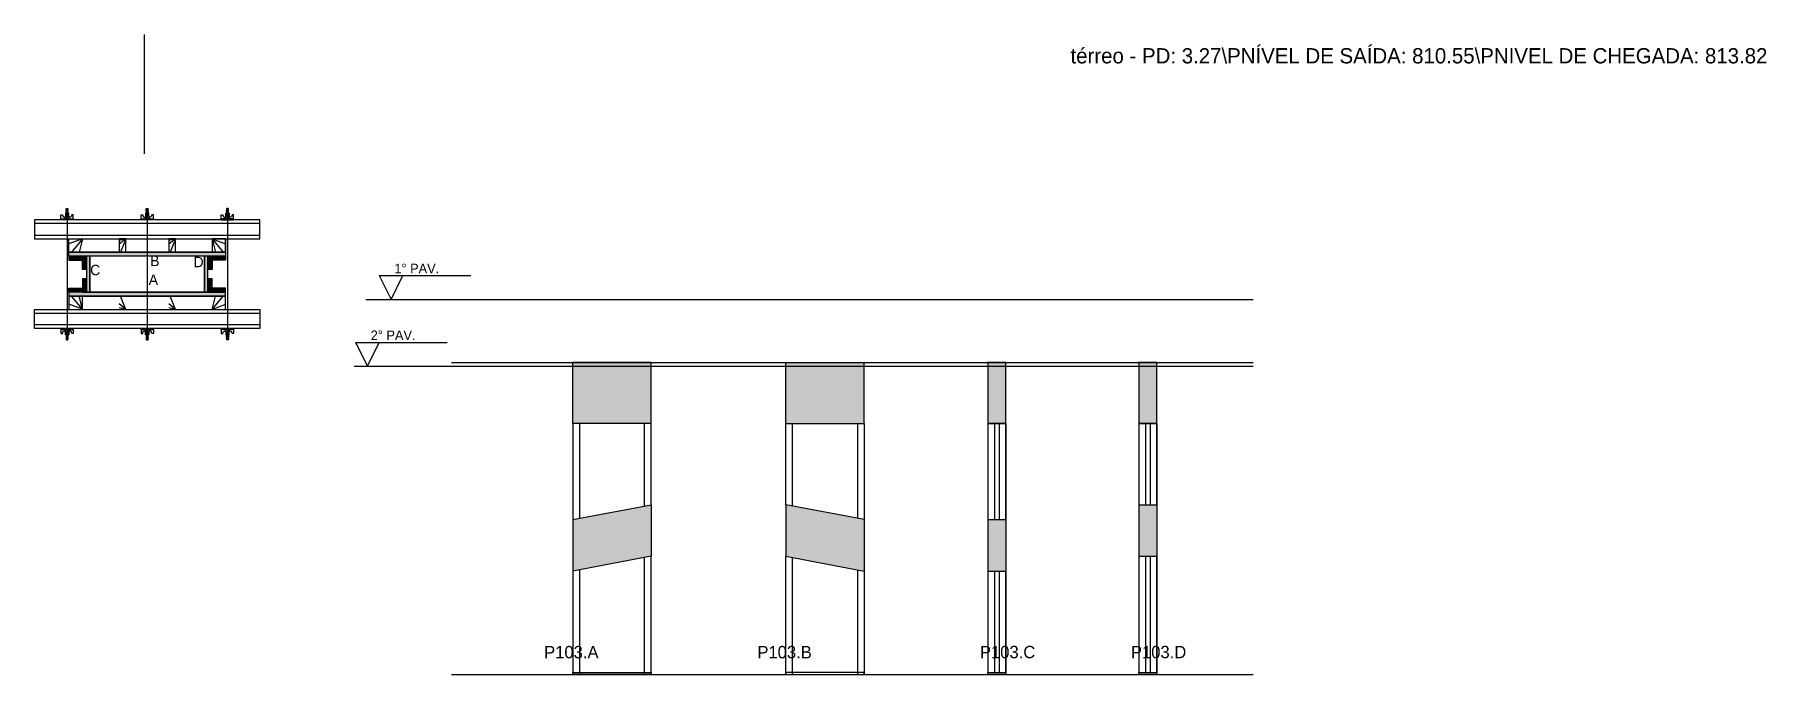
# Model space of a CAD drawing. Header units: metres. Extents: x 17779 to 19593, y -1766 to -1095.
import ezdxf

# ---------------------------------------------------------------- set-up
doc = ezdxf.new("R2010")
doc.units = ezdxf.units.M
for name, color, linetype in [('CHAPA', 7, 'Continuous'), ('COTA', 7, 'Continuous'), ('Hachura', 7, 'Continuous'), ('Madeira', 7, 'Continuous'), ('NIVEL 1° PAV.', 7, 'Continuous'), ('NIVEL 2° PAV.', 7, 'Continuous'), ('NOMENCLATURA', 7, 'Continuous'), ('Nível', 7, 'Continuous'), ('Painéis', 7, 'Continuous'), ('Perfil Metálico', 7, 'Continuous'), ('SARR_2.2x7', 7, 'Continuous'), ('SARRAFO', 7, 'Continuous'), ('Texto Seção', 7, 'Continuous'), ('TEXTO_GERAL', 7, 'Continuous')]:
    doc.layers.add(name, color=color, linetype=linetype)

msp = doc.modelspace()

# ---------------------------------------------------------------- hatches: boundary and pattern name
at = {"layer": 'COTA'}
h = msp.add_hatch(color=7, dxfattribs=at)
h.dxf.hatch_style = 1
h.paths.add_polyline_path([(18424.7, -1503), (18342.7, -1503), (18342.7, -1503), (18342.7, -1439), (18342.7, -1439), (18424.7, -1439), (18424.7, -1439), (18424.7, -1503)])
h = msp.add_hatch(color=7, dxfattribs=at)
h.dxf.hatch_style = 1
h.paths.add_polyline_path([(18565.7, -1503), (18647.7, -1503), (18647.7, -1503), (18647.7, -1439), (18647.7, -1439), (18565.7, -1439), (18565.7, -1439), (18565.7, -1503)])
h = msp.add_hatch(color=7, dxfattribs=at)
h.dxf.hatch_style = 1
h.paths.add_polyline_path([(18777.2, -1439), (18777.2, -1503), (18777.2, -1503), (18796.2, -1503), (18796.2, -1503), (18796.2, -1439), (18796.2, -1439), (18777.2, -1439)])
h = msp.add_hatch(color=7, dxfattribs=at)
h.dxf.hatch_style = 1
h.paths.add_polyline_path([(18935.5, -1439), (18935.5, -1503), (18935.5, -1503), (18954.5, -1503), (18954.5, -1503), (18954.5, -1439), (18954.5, -1439), (18935.5, -1439)])
h = msp.add_hatch(color=7, dxfattribs=at)
h.dxf.hatch_style = 1
h.paths.add_polyline_path([(18424.7, -1642.1), (18342.7, -1657.8), (18342.7, -1657.8), (18342.7, -1603.8), (18342.7, -1603.8), (18424.7, -1588.1), (18424.7, -1588.1), (18424.7, -1642.1)])
h = msp.add_hatch(color=7, dxfattribs=at)
h.dxf.hatch_style = 1
h.paths.add_polyline_path([(18565.7, -1642.1), (18647.7, -1657.8), (18647.7, -1657.8), (18647.7, -1603.8), (18647.7, -1603.8), (18565.7, -1588.1), (18565.7, -1588.1), (18565.7, -1642.1)])
h = msp.add_hatch(color=7, dxfattribs=at)
h.dxf.hatch_style = 1
h.paths.add_polyline_path([(18935.5, -1588.1), (18935.5, -1642.1), (18935.5, -1642.1), (18954.5, -1642.1), (18954.5, -1642.1), (18954.5, -1588.1), (18954.5, -1588.1), (18935.5, -1588.1)])
h = msp.add_hatch(color=7, dxfattribs=at)
h.dxf.hatch_style = 1
h.paths.add_polyline_path([(18777.2, -1603.8), (18777.2, -1657.8), (18777.2, -1657.8), (18796.2, -1657.8), (18796.2, -1657.8), (18796.2, -1603.8), (18796.2, -1603.8), (18777.2, -1603.8)])
at = {"layer": 'Hachura'}
h = msp.add_hatch(color=7, dxfattribs=at)
h.dxf.hatch_style = 1
h.paths.add_polyline_path([(17814.7, -1327.4), (17814.7, -1323.4), (17814.7, -1323.4), (17978.7, -1323.4), (17978.7, -1323.4), (17978.7, -1327.4), (17978.7, -1327.4), (17814.7, -1327.4)])
h = msp.add_hatch(color=7, dxfattribs=at)
h.dxf.hatch_style = 1
h.paths.add_polyline_path([(17814.7, -1327.4), (17814.7, -1323.4), (17814.7, -1323.4), (17978.7, -1323.4), (17978.7, -1323.4), (17978.7, -1327.4), (17978.7, -1327.4), (17814.7, -1327.4)])
h = msp.add_hatch(color=7, dxfattribs=at)
h.dxf.hatch_style = 1
h.paths.add_polyline_path([(17828.7, -1327.4), (17828.7, -1331.8), (17828.7, -1331.8), (17814.7, -1331.8), (17814.7, -1331.8), (17814.7, -1327.4), (17814.7, -1327.4), (17828.7, -1327.4)])
h = msp.add_hatch(color=7, dxfattribs=at)
h.dxf.hatch_style = 1
h.paths.add_polyline_path([(17833.1, -1327.4), (17828.7, -1327.4), (17828.7, -1327.4), (17828.7, -1341.4), (17828.7, -1341.4), (17833.1, -1341.4), (17833.1, -1341.4), (17833.1, -1327.4)])
h = msp.add_hatch(color=7, dxfattribs=at)
h.dxf.hatch_style = 1
h.paths.add_polyline_path([(17836.7, -1327.4), (17833.1, -1327.4), (17833.1, -1327.4), (17833.1, -1365.4), (17833.1, -1365.4), (17836.7, -1365.4), (17836.7, -1365.4), (17836.7, -1327.4)])
h = msp.add_hatch(color=7, dxfattribs=at)
h.dxf.hatch_style = 1
h.paths.add_polyline_path([(17836.7, -1327.4), (17833.1, -1327.4), (17833.1, -1327.4), (17833.1, -1365.4), (17833.1, -1365.4), (17836.7, -1365.4), (17836.7, -1365.4), (17836.7, -1327.4)])
h = msp.add_hatch(color=7, dxfattribs=at)
h.dxf.hatch_style = 1
h.paths.add_polyline_path([(17960.3, -1327.4), (17956.7, -1327.4), (17956.7, -1327.4), (17956.7, -1365.4), (17956.7, -1365.4), (17960.3, -1365.4), (17960.3, -1365.4), (17960.3, -1327.4)])
h = msp.add_hatch(color=7, dxfattribs=at)
h.dxf.hatch_style = 1
h.paths.add_polyline_path([(17960.3, -1327.4), (17956.7, -1327.4), (17956.7, -1327.4), (17956.7, -1365.4), (17956.7, -1365.4), (17960.3, -1365.4), (17960.3, -1365.4), (17960.3, -1327.4)])
h = msp.add_hatch(color=7, dxfattribs=at)
h.dxf.hatch_style = 1
h.paths.add_polyline_path([(17964.7, -1327.4), (17960.3, -1327.4), (17960.3, -1327.4), (17960.3, -1341.4), (17960.3, -1341.4), (17964.7, -1341.4), (17964.7, -1341.4), (17964.7, -1327.4)])
h = msp.add_hatch(color=7, dxfattribs=at)
h.dxf.hatch_style = 1
h.paths.add_polyline_path([(17964.7, -1327.4), (17964.7, -1331.8), (17964.7, -1331.8), (17978.7, -1331.8), (17978.7, -1331.8), (17978.7, -1327.4), (17978.7, -1327.4), (17964.7, -1327.4)])
h = msp.add_hatch(color=7, dxfattribs=at)
h.dxf.hatch_style = 1
h.paths.add_polyline_path([(17833.1, -1365.4), (17828.7, -1365.4), (17828.7, -1365.4), (17828.7, -1351.4), (17828.7, -1351.4), (17833.1, -1351.4), (17833.1, -1351.4), (17833.1, -1365.4)])
h = msp.add_hatch(color=7, dxfattribs=at)
h.dxf.hatch_style = 1
h.paths.add_polyline_path([(17964.7, -1365.4), (17960.3, -1365.4), (17960.3, -1365.4), (17960.3, -1351.4), (17960.3, -1351.4), (17964.7, -1351.4), (17964.7, -1351.4), (17964.7, -1365.4)])
h = msp.add_hatch(color=7, dxfattribs=at)
h.dxf.hatch_style = 1
h.paths.add_polyline_path([(17828.7, -1365.4), (17828.7, -1361), (17828.7, -1361), (17814.7, -1361), (17814.7, -1361), (17814.7, -1365.4), (17814.7, -1365.4), (17828.7, -1365.4)])
h = msp.add_hatch(color=7, dxfattribs=at)
h.dxf.hatch_style = 1
h.paths.add_polyline_path([(17814.7, -1365.4), (17814.7, -1369.4), (17814.7, -1369.4), (17978.7, -1369.4), (17978.7, -1369.4), (17978.7, -1365.4), (17978.7, -1365.4), (17814.7, -1365.4)])
h = msp.add_hatch(color=7, dxfattribs=at)
h.dxf.hatch_style = 1
h.paths.add_polyline_path([(17814.7, -1365.4), (17814.7, -1369.4), (17814.7, -1369.4), (17978.7, -1369.4), (17978.7, -1369.4), (17978.7, -1365.4), (17978.7, -1365.4), (17814.7, -1365.4)])
h = msp.add_hatch(color=7, dxfattribs=at)
h.dxf.hatch_style = 1
h.paths.add_polyline_path([(17964.7, -1365.4), (17964.7, -1361), (17964.7, -1361), (17978.7, -1361), (17978.7, -1361), (17978.7, -1365.4), (17978.7, -1365.4), (17964.7, -1365.4)])

# ---------------------------------------------------------------- linework, layer by layer
at = {"layer": 'CHAPA', "color": 7, "lineweight": 25}
for points in [[(17814.7, -1327.4), (17814.7, -1323.4), (17978.7, -1323.4), (17978.7, -1327.4)], [(17814.7, -1327.4), (17814.7, -1323.4), (17978.7, -1323.4), (17978.7, -1327.4)], [(17836.7, -1327.4), (17833.1, -1327.4), (17833.1, -1365.4), (17836.7, -1365.4)], [(17836.7, -1327.4), (17833.1, -1327.4), (17833.1, -1365.4), (17836.7, -1365.4)], [(17960.3, -1327.4), (17956.7, -1327.4), (17956.7, -1365.4), (17960.3, -1365.4)], [(17960.3, -1327.4), (17956.7, -1327.4), (17956.7, -1365.4), (17960.3, -1365.4)], [(17814.7, -1365.4), (17814.7, -1369.4), (17978.7, -1369.4), (17978.7, -1365.4)], [(17814.7, -1365.4), (17814.7, -1369.4), (17978.7, -1369.4), (17978.7, -1365.4)]]:
    msp.add_lwpolyline(points, close=True, dxfattribs=at)
at = {"layer": 'COTA', "color": 7, "lineweight": 25}
for p, q in [((18424.7, -1439), (18342.7, -1439)), ((18342.7, -1503), (18342.7, -1439)), ((18424.7, -1503), (18424.7, -1439)), ((18565.7, -1439), (18647.7, -1439)), ((18565.7, -1503), (18565.7, -1439)), ((18647.7, -1503), (18647.7, -1439)), ((18424.7, -1588.1), (18424.7, -1642.1)), ((18565.7, -1588.1), (18565.7, -1642.1)), ((18935.5, -1588.1), (18935.5, -1642.1)), ((18954.5, -1588.1), (18954.5, -1642.1)), ((18342.7, -1603.8), (18342.7, -1657.8)), ((18647.7, -1603.8), (18647.7, -1657.8)), ((18777.2, -1603.8), (18777.2, -1657.8)), ((18796.2, -1603.8), (18796.2, -1657.8))]:
    msp.add_line(p, q, dxfattribs=at)
for points in [[(18796.2, -1503), (18796.2, -1439), (18777.2, -1439), (18777.2, -1503)], [(18954.5, -1503), (18954.5, -1439), (18935.5, -1439), (18935.5, -1503)]]:
    msp.add_lwpolyline(points, dxfattribs=at)
at = {"layer": 'Defpoints', "color": 7, "lineweight": 25}
msp.add_line((17893.7, -1220.3), (17893.7, -1095.3), dxfattribs=at)
at = {"layer": 'Hachura', "color": 7, "lineweight": 25}
for p, q in [((17806.2, -1284.2), (17807.9, -1284.2)), ((17806.3, -1289.4), (17806.3, -1284.2)), ((17807.9, -1284.2), (17808.5, -1286.4)), ((17808.8, -1286.6), (17810.8, -1286.6)), ((17810.8, -1285.9), (17814.6, -1285.9)), ((17810.8, -1288.4), (17810.8, -1285.9)), ((17814.4, -1282.6), (17811, -1282.6)), ((17811, -1282.6), (17811, -1285.9)), ((17814.4, -1282.7), (17811, -1282.7)), ((17811.6, -1278.3), (17813.8, -1279.4)), ((17813.7, -1279.6), (17811.6, -1278.5)), ((17811.6, -1279.4), (17813.8, -1280.5)), ((17813.7, -1280.8), (17811.6, -1279.7)), ((17811.6, -1280.6), (17813.8, -1281.7)), ((17813.7, -1281.9), (17811.6, -1280.9)), ((17812.8, -1282.6), (17811.6, -1282)), ((17811.7, -1277.9), (17812, -1277.6)), ((17811.7, -1278.2), (17811.7, -1277.9)), ((17811.7, -1277.9), (17811.7, -1277.9)), ((17813.6, -1277.9), (17811.7, -1277.9)), ((17811.7, -1278.2), (17813.6, -1279.2)), ((17811.7, -1278.2), (17813.6, -1279.2)), ((17811.7, -1279.4), (17811.7, -1278.7)), ((17813.6, -1279.7), (17811.7, -1278.7)), ((17811.7, -1279.4), (17813.6, -1280.3)), ((17811.7, -1280.5), (17811.7, -1279.9)), ((17813.6, -1280.8), (17811.7, -1279.9)), ((17811.7, -1280.1), (17811.7, -1279.9)), ((17811.7, -1280.5), (17813.6, -1281.5)), ((17811.7, -1281.7), (17811.7, -1281)), ((17813.6, -1282), (17811.7, -1281)), ((17811.7, -1281.7), (17813.6, -1282.6)), ((17812.6, -1282.6), (17811.7, -1282.2)), ((17811.7, -1282.6), (17811.7, -1282.2)), ((17812, -1277.6), (17813.3, -1277.6)), ((17812.1, -1282.6), (17812.1, -1285.9)), ((17813.6, -1278.5), (17812.3, -1277.9)), ((17812.4, -1288.4), (17812.4, -1286.5)), ((17813.7, -1278.4), (17812.6, -1277.9)), ((17812.7, -1278.6), (17812.7, -1410.4)), ((17812.9, -1286.5), (17812.9, -1288.4)), ((17813.1, -1277.9), (17813.8, -1278.2)), ((17813.6, -1277.9), (17813.3, -1277.6)), ((17813.3, -1277.9), (17813.6, -1278)), ((17813.6, -1278), (17813.6, -1277.9)), ((17813.6, -1278.5), (17813.6, -1279.2)), ((17813.6, -1280.3), (17813.6, -1279.7)), ((17813.6, -1281.1), (17813.6, -1280.8)), ((17813.6, -1281.1), (17813.6, -1281.5)), ((17813.6, -1282), (17813.6, -1282.6)), ((17813.6, -1282.6), (17813.6, -1285.9)), ((17814.4, -1285.9), (17814.4, -1282.6)), ((17814.6, -1285.9), (17814.4, -1285.9)), ((17814.6, -1285.9), (17814.4, -1285.9)), ((17814.6, -1285.9), (17814.6, -1288.4)), ((17816.6, -1286.6), (17814.6, -1286.6)), ((17817.5, -1284.2), (17816.9, -1286.4)), ((17819.1, -1284.2), (17817.5, -1284.2)), ((17819.1, -1288.4), (17819.1, -1284.2)), ((17890.2, -1284.2), (17891.9, -1284.2)), ((17890.3, -1289.4), (17890.3, -1284.2)), ((17891.9, -1284.2), (17892.5, -1286.4)), ((17892.8, -1286.6), (17894.8, -1286.6)), ((17894.8, -1285.9), (17898.6, -1285.9)), ((17894.8, -1288.4), (17894.8, -1285.9)), ((17898.4, -1282.6), (17895, -1282.6)), ((17895, -1282.6), (17895, -1285.9)), ((17898.4, -1282.7), (17895, -1282.7)), ((17895.6, -1278.3), (17897.8, -1279.4)), ((17897.7, -1279.6), (17895.6, -1278.5)), ((17895.6, -1279.4), (17897.8, -1280.5)), ((17897.7, -1280.8), (17895.6, -1279.7)), ((17895.6, -1280.6), (17897.8, -1281.7)), ((17897.7, -1281.9), (17895.6, -1280.9)), ((17896.8, -1282.6), (17895.6, -1282)), ((17895.7, -1277.9), (17896, -1277.6)), ((17895.7, -1278.2), (17895.7, -1277.9)), ((17895.7, -1277.9), (17895.7, -1277.9)), ((17897.6, -1277.9), (17895.7, -1277.9)), ((17895.7, -1278.2), (17897.6, -1279.2)), ((17895.7, -1278.2), (17897.6, -1279.2)), ((17895.7, -1279.4), (17895.7, -1278.7)), ((17897.6, -1279.7), (17895.7, -1278.7)), ((17895.7, -1279.4), (17897.6, -1280.3)), ((17895.7, -1280.5), (17895.7, -1279.9)), ((17897.6, -1280.8), (17895.7, -1279.9)), ((17895.7, -1280.1), (17895.7, -1279.9)), ((17895.7, -1280.5), (17897.6, -1281.5)), ((17895.7, -1281.7), (17895.7, -1281)), ((17897.6, -1282), (17895.7, -1281)), ((17895.7, -1281.7), (17897.6, -1282.6)), ((17896.6, -1282.6), (17895.7, -1282.2)), ((17895.7, -1282.6), (17895.7, -1282.2)), ((17896, -1277.6), (17897.3, -1277.6)), ((17896.1, -1282.6), (17896.1, -1285.9)), ((17897.6, -1278.5), (17896.3, -1277.9)), ((17896.4, -1288.4), (17896.4, -1286.5)), ((17897.7, -1278.4), (17896.6, -1277.9)), ((17896.7, -1278.6), (17896.7, -1410.4)), ((17896.9, -1286.5), (17896.9, -1288.4)), ((17897.1, -1277.9), (17897.8, -1278.2)), ((17897.6, -1277.9), (17897.3, -1277.6)), ((17897.3, -1277.9), (17897.6, -1278)), ((17897.6, -1278), (17897.6, -1277.9)), ((17897.6, -1278.5), (17897.6, -1279.2)), ((17897.6, -1280.3), (17897.6, -1279.7)), ((17897.6, -1281.1), (17897.6, -1280.8)), ((17897.6, -1281.1), (17897.6, -1281.5)), ((17897.6, -1282), (17897.6, -1282.6)), ((17897.6, -1282.6), (17897.6, -1285.9)), ((17898.4, -1285.9), (17898.4, -1282.6)), ((17898.6, -1285.9), (17898.4, -1285.9)), ((17898.6, -1285.9), (17898.4, -1285.9)), ((17898.6, -1285.9), (17898.6, -1288.4)), ((17900.6, -1286.6), (17898.6, -1286.6)), ((17901.5, -1284.2), (17900.9, -1286.4)), ((17903.1, -1284.2), (17901.5, -1284.2)), ((17903.1, -1288.4), (17903.1, -1284.2)), ((17974.3, -1288.4), (17974.3, -1284.2)), ((17974.3, -1284.2), (17975.9, -1284.2)), ((17975.9, -1284.2), (17976.5, -1286.4)), ((17976.8, -1286.6), (17978.8, -1286.6)), ((17982.6, -1285.9), (17978.8, -1285.9)), ((17978.8, -1285.9), (17978.8, -1288.4)), ((17978.8, -1285.9), (17979, -1285.9)), ((17978.8, -1285.9), (17979, -1285.9)), ((17979, -1282.6), (17982.4, -1282.6)), ((17979, -1285.9), (17979, -1282.6)), ((17979, -1282.7), (17982.4, -1282.7)), ((17980.3, -1277.9), (17979.6, -1278.2)), ((17981.8, -1278.3), (17979.6, -1279.4)), ((17981.8, -1279.4), (17979.6, -1280.5)), ((17981.8, -1280.6), (17979.6, -1281.7)), ((17979.7, -1278.4), (17980.8, -1277.9)), ((17979.7, -1279.6), (17981.8, -1278.5)), ((17979.7, -1280.8), (17981.8, -1279.7)), ((17979.7, -1281.9), (17981.8, -1280.9)), ((17979.8, -1277.9), (17980.1, -1277.6)), ((17980.1, -1277.9), (17979.8, -1278)), ((17979.8, -1278), (17979.8, -1277.9)), ((17979.8, -1278.5), (17981.1, -1277.9)), ((17979.8, -1277.9), (17981.7, -1277.9)), ((17981.7, -1278.2), (17979.8, -1279.2)), ((17981.7, -1278.2), (17979.8, -1279.2)), ((17979.8, -1278.5), (17979.8, -1279.2)), ((17979.8, -1279.7), (17981.7, -1278.7)), ((17981.7, -1279.4), (17979.8, -1280.3)), ((17979.8, -1280.3), (17979.8, -1279.7)), ((17979.8, -1280.8), (17981.7, -1279.9)), ((17981.7, -1280.5), (17979.8, -1281.5)), ((17979.8, -1281.1), (17979.8, -1280.8)), ((17979.8, -1282), (17981.7, -1281)), ((17979.8, -1281.1), (17979.8, -1281.5)), ((17981.7, -1281.7), (17979.8, -1282.6)), ((17979.8, -1282), (17979.8, -1282.6)), ((17979.8, -1282.6), (17979.8, -1285.9)), ((17981.4, -1277.6), (17980.1, -1277.6)), ((17980.5, -1286.5), (17980.5, -1288.4)), ((17980.6, -1282.6), (17981.8, -1282)), ((17980.7, -1278.6), (17980.7, -1410.4)), ((17980.8, -1282.6), (17981.7, -1282.2)), ((17981, -1288.4), (17981, -1286.5)), ((17981.3, -1282.6), (17981.3, -1285.9)), ((17981.7, -1277.9), (17981.4, -1277.6)), ((17981.7, -1278.2), (17981.7, -1277.9)), ((17981.7, -1277.9), (17981.7, -1277.9)), ((17981.7, -1279.4), (17981.7, -1278.7)), ((17981.7, -1280.5), (17981.7, -1279.9)), ((17981.7, -1280.1), (17981.7, -1279.9)), ((17981.7, -1281.7), (17981.7, -1281)), ((17981.7, -1282.6), (17981.7, -1282.2)), ((17982.4, -1282.6), (17982.4, -1285.9)), ((17982.6, -1288.4), (17982.6, -1285.9)), ((17984.6, -1286.6), (17982.6, -1286.6)), ((17985.5, -1284.2), (17984.9, -1286.4)), ((17987.2, -1284.2), (17985.5, -1284.2)), ((17987.1, -1289.4), (17987.1, -1284.2)), ((17806.2, -1288.4), (17819.1, -1288.4)), ((17806.2, -1288.4), (17811.4, -1288.4)), ((17819.1, -1289.4), (17806.3, -1289.4)), ((17806.4, -1288.4), (17806.4, -1289.4)), ((17806.6, -1288.4), (17806.6, -1289.4)), ((17806.9, -1288.4), (17806.9, -1289.4)), ((17807.4, -1288.4), (17807.4, -1289.4)), ((17808.2, -1288.4), (17808.2, -1289.4)), ((17809.7, -1288.4), (17809.7, -1289.4)), ((17818.2, -1289.4), (17810.4, -1289.4)), ((17812.7, -1288.4), (17810.8, -1288.4)), ((17811.4, -1288.4), (17812.1, -1288.4)), ((17811.7, -1288.8), (17811.7, -1288.6)), ((17811.7, -1289.2), (17811.7, -1288.8)), ((17812.7, -1288.4), (17812.7, -1289.4)), ((17813.7, -1288.6), (17813.7, -1289)), ((17815.7, -1288.4), (17815.7, -1289.4)), ((17817.2, -1288.4), (17817.2, -1289.4)), ((17818, -1288.4), (17818, -1289.4)), ((17818.5, -1288.4), (17818.5, -1289.4)), ((17818.8, -1288.4), (17818.8, -1289.4)), ((17819, -1288.4), (17819, -1289.4)), ((17819.1, -1288.4), (17819.1, -1289.4)), ((17890.2, -1288.4), (17903.1, -1288.4)), ((17890.2, -1288.4), (17895.4, -1288.4)), ((17903.1, -1289.4), (17890.3, -1289.4)), ((17890.4, -1288.4), (17890.4, -1289.4)), ((17890.6, -1288.4), (17890.6, -1289.4)), ((17890.9, -1288.4), (17890.9, -1289.4)), ((17891.4, -1288.4), (17891.4, -1289.4)), ((17892.2, -1288.4), (17892.2, -1289.4)), ((17893.7, -1288.4), (17893.7, -1289.4)), ((17902.2, -1289.4), (17894.4, -1289.4)), ((17896.7, -1288.4), (17894.8, -1288.4)), ((17895.4, -1288.4), (17896.1, -1288.4)), ((17895.7, -1288.8), (17895.7, -1288.6)), ((17895.7, -1289.2), (17895.7, -1288.8)), ((17896.7, -1288.4), (17896.7, -1289.4)), ((17897.7, -1288.6), (17897.7, -1289)), ((17899.7, -1288.4), (17899.7, -1289.4)), ((17901.2, -1288.4), (17901.2, -1289.4)), ((17902, -1288.4), (17902, -1289.4)), ((17902.5, -1288.4), (17902.5, -1289.4)), ((17902.8, -1288.4), (17902.8, -1289.4)), ((17903, -1288.4), (17903, -1289.4)), ((17903.1, -1288.4), (17903.1, -1289.4)), ((17987.2, -1288.4), (17974.3, -1288.4)), ((17974.3, -1288.4), (17974.3, -1289.4)), ((17974.3, -1289.4), (17987.1, -1289.4)), ((17974.4, -1288.4), (17974.4, -1289.4)), ((17974.6, -1288.4), (17974.6, -1289.4)), ((17974.9, -1288.4), (17974.9, -1289.4)), ((17975.2, -1289.4), (17983, -1289.4)), ((17975.4, -1288.4), (17975.4, -1289.4)), ((17976.2, -1288.4), (17976.2, -1289.4)), ((17977.7, -1288.4), (17977.7, -1289.4)), ((17979.7, -1288.6), (17979.7, -1289)), ((17980.7, -1288.4), (17982.6, -1288.4)), ((17980.7, -1288.4), (17980.7, -1289.4)), ((17982, -1288.4), (17981.3, -1288.4)), ((17981.7, -1288.8), (17981.7, -1288.6)), ((17981.7, -1289.2), (17981.7, -1288.8)), ((17987.2, -1288.4), (17982, -1288.4)), ((17983.7, -1288.4), (17983.7, -1289.4)), ((17985.2, -1288.4), (17985.2, -1289.4)), ((17986, -1288.4), (17986, -1289.4)), ((17986.5, -1288.4), (17986.5, -1289.4)), ((17986.8, -1288.4), (17986.8, -1289.4)), ((17987, -1288.4), (17987, -1289.4)), ((17806.2, -1404.3), (17819.1, -1404.3)), ((17806.2, -1404.3), (17811.4, -1404.3)), ((17806.2, -1408.5), (17807.9, -1408.5)), ((17819.1, -1403.4), (17806.3, -1403.4)), ((17806.3, -1403.4), (17806.3, -1408.5)), ((17806.4, -1404.3), (17806.4, -1403.3)), ((17806.6, -1404.3), (17806.6, -1403.3)), ((17806.9, -1404.3), (17806.9, -1403.3)), ((17807.4, -1404.3), (17807.4, -1403.3)), ((17807.9, -1408.5), (17808.5, -1406.3)), ((17808.2, -1404.3), (17808.2, -1403.3)), ((17808.8, -1406.1), (17810.8, -1406.1)), ((17809.7, -1404.3), (17809.7, -1403.3)), ((17818.2, -1403.4), (17810.4, -1403.4)), ((17812.7, -1404.3), (17810.8, -1404.3)), ((17810.8, -1404.3), (17810.8, -1406.8)), ((17810.8, -1406.8), (17814.6, -1406.8)), ((17811, -1410.1), (17811, -1406.8)), ((17814.4, -1410), (17811, -1410)), ((17814.4, -1410.1), (17811, -1410.1)), ((17811.4, -1404.3), (17812.1, -1404.3)), ((17812.8, -1410.1), (17811.6, -1410.7)), ((17813.7, -1410.8), (17811.6, -1411.9)), ((17811.6, -1412.1), (17813.8, -1411)), ((17813.7, -1411.9), (17811.6, -1413)), ((17811.6, -1413.3), (17813.8, -1412.2)), ((17813.7, -1413.1), (17811.6, -1414.2)), ((17811.6, -1414.4), (17813.8, -1413.3)), ((17811.7, -1403.5), (17811.7, -1403.9)), ((17811.7, -1403.9), (17811.7, -1404.1)), ((17811.7, -1411), (17813.6, -1410.1)), ((17812.6, -1410.1), (17811.7, -1410.5)), ((17811.7, -1410.1), (17811.7, -1410.5)), ((17813.6, -1410.7), (17811.7, -1411.7)), ((17811.7, -1411), (17811.7, -1411.7)), ((17811.7, -1412.2), (17813.6, -1411.2)), ((17813.6, -1411.9), (17811.7, -1412.8)), ((17811.7, -1412.2), (17811.7, -1412.8)), ((17811.7, -1413.3), (17813.6, -1412.4)), ((17811.7, -1412.6), (17811.7, -1412.8)), ((17813.6, -1413), (17811.7, -1414)), ((17811.7, -1413.3), (17811.7, -1414)), ((17811.7, -1414.5), (17813.6, -1413.5)), ((17811.7, -1414.5), (17813.6, -1413.5)), ((17811.7, -1414.5), (17811.7, -1414.8)), ((17811.7, -1414.8), (17811.7, -1414.8)), ((17811.7, -1414.8), (17812, -1415.2)), ((17813.6, -1414.8), (17811.7, -1414.8)), ((17812, -1415.2), (17813.3, -1415.2)), ((17812.1, -1410.1), (17812.1, -1406.8)), ((17813.6, -1414.2), (17812.3, -1414.8)), ((17812.4, -1404.3), (17812.4, -1406.3)), ((17813.7, -1414.3), (17812.6, -1414.8)), ((17812.7, -1404.3), (17812.7, -1403.4)), ((17812.9, -1406.3), (17812.9, -1404.3)), ((17813.1, -1414.8), (17813.8, -1414.5)), ((17813.3, -1414.8), (17813.6, -1414.7)), ((17813.6, -1414.8), (17813.3, -1415.2)), ((17813.6, -1410.1), (17813.6, -1406.8)), ((17813.6, -1410.7), (17813.6, -1410.1)), ((17813.6, -1411.7), (17813.6, -1411.2)), ((17813.6, -1411.7), (17813.6, -1411.9)), ((17813.6, -1412.4), (17813.6, -1413)), ((17813.6, -1414.2), (17813.6, -1413.5)), ((17813.6, -1414.7), (17813.6, -1414.8)), ((17813.7, -1404.1), (17813.7, -1403.7)), ((17814.4, -1406.8), (17814.4, -1410.1)), ((17814.6, -1406.8), (17814.4, -1406.8)), ((17814.6, -1406.8), (17814.4, -1406.8)), ((17814.6, -1406.8), (17814.6, -1404.3)), ((17816.6, -1406.1), (17814.6, -1406.1)), ((17815.7, -1404.3), (17815.7, -1403.4)), ((17817.5, -1408.5), (17816.9, -1406.3)), ((17817.2, -1404.3), (17817.2, -1403.3)), ((17819.1, -1408.5), (17817.5, -1408.5)), ((17818, -1404.3), (17818, -1403.3)), ((17818.5, -1404.3), (17818.5, -1403.3)), ((17818.8, -1404.3), (17818.8, -1403.3)), ((17819, -1404.3), (17819, -1403.3)), ((17819.1, -1404.3), (17819.1, -1403.4)), ((17819.1, -1404.3), (17819.1, -1408.5)), ((17890.2, -1404.3), (17903.1, -1404.3)), ((17890.2, -1404.3), (17895.4, -1404.3)), ((17890.2, -1408.5), (17891.9, -1408.5)), ((17903.1, -1403.4), (17890.3, -1403.4)), ((17890.3, -1403.4), (17890.3, -1408.5)), ((17890.4, -1404.3), (17890.4, -1403.3)), ((17890.6, -1404.3), (17890.6, -1403.3)), ((17890.9, -1404.3), (17890.9, -1403.3)), ((17891.4, -1404.3), (17891.4, -1403.3)), ((17891.9, -1408.5), (17892.5, -1406.3)), ((17892.2, -1404.3), (17892.2, -1403.3)), ((17892.8, -1406.1), (17894.8, -1406.1)), ((17893.7, -1404.3), (17893.7, -1403.3)), ((17902.2, -1403.4), (17894.4, -1403.4)), ((17896.7, -1404.3), (17894.8, -1404.3)), ((17894.8, -1404.3), (17894.8, -1406.8)), ((17894.8, -1406.8), (17898.6, -1406.8)), ((17895, -1410.1), (17895, -1406.8)), ((17898.4, -1410), (17895, -1410)), ((17898.4, -1410.1), (17895, -1410.1)), ((17895.4, -1404.3), (17896.1, -1404.3)), ((17896.8, -1410.1), (17895.6, -1410.7)), ((17897.7, -1410.8), (17895.6, -1411.9)), ((17895.6, -1412.1), (17897.8, -1411)), ((17897.7, -1411.9), (17895.6, -1413)), ((17895.6, -1413.3), (17897.8, -1412.2)), ((17897.7, -1413.1), (17895.6, -1414.2)), ((17895.6, -1414.4), (17897.8, -1413.3)), ((17895.7, -1403.5), (17895.7, -1403.9)), ((17895.7, -1403.9), (17895.7, -1404.1)), ((17895.7, -1411), (17897.6, -1410.1)), ((17896.6, -1410.1), (17895.7, -1410.5)), ((17895.7, -1410.1), (17895.7, -1410.5)), ((17897.6, -1410.7), (17895.7, -1411.7)), ((17895.7, -1411), (17895.7, -1411.7)), ((17895.7, -1412.2), (17897.6, -1411.2)), ((17897.6, -1411.9), (17895.7, -1412.8)), ((17895.7, -1412.2), (17895.7, -1412.8)), ((17895.7, -1413.3), (17897.6, -1412.4)), ((17895.7, -1412.6), (17895.7, -1412.8)), ((17897.6, -1413), (17895.7, -1414)), ((17895.7, -1413.3), (17895.7, -1414)), ((17895.7, -1414.5), (17897.6, -1413.5)), ((17895.7, -1414.5), (17897.6, -1413.5)), ((17895.7, -1414.5), (17895.7, -1414.8)), ((17895.7, -1414.8), (17895.7, -1414.8)), ((17895.7, -1414.8), (17896, -1415.2)), ((17897.6, -1414.8), (17895.7, -1414.8)), ((17896, -1415.2), (17897.3, -1415.2)), ((17896.1, -1410.1), (17896.1, -1406.8)), ((17897.6, -1414.2), (17896.3, -1414.8)), ((17896.4, -1404.3), (17896.4, -1406.3)), ((17897.7, -1414.3), (17896.6, -1414.8)), ((17896.7, -1404.3), (17896.7, -1403.4)), ((17896.9, -1406.3), (17896.9, -1404.3)), ((17897.1, -1414.8), (17897.8, -1414.5)), ((17897.3, -1414.8), (17897.6, -1414.7)), ((17897.6, -1414.8), (17897.3, -1415.2)), ((17897.6, -1410.1), (17897.6, -1406.8)), ((17897.6, -1410.7), (17897.6, -1410.1)), ((17897.6, -1411.7), (17897.6, -1411.2)), ((17897.6, -1411.7), (17897.6, -1411.9)), ((17897.6, -1412.4), (17897.6, -1413)), ((17897.6, -1414.2), (17897.6, -1413.5)), ((17897.6, -1414.7), (17897.6, -1414.8)), ((17897.7, -1404.1), (17897.7, -1403.7)), ((17898.4, -1406.8), (17898.4, -1410.1)), ((17898.6, -1406.8), (17898.4, -1406.8)), ((17898.6, -1406.8), (17898.4, -1406.8)), ((17898.6, -1406.8), (17898.6, -1404.3)), ((17900.6, -1406.1), (17898.6, -1406.1)), ((17899.7, -1404.3), (17899.7, -1403.4)), ((17901.5, -1408.5), (17900.9, -1406.3)), ((17901.2, -1404.3), (17901.2, -1403.3)), ((17903.1, -1408.5), (17901.5, -1408.5)), ((17902, -1404.3), (17902, -1403.3)), ((17902.5, -1404.3), (17902.5, -1403.3)), ((17902.8, -1404.3), (17902.8, -1403.3)), ((17903, -1404.3), (17903, -1403.3)), ((17903.1, -1404.3), (17903.1, -1403.4)), ((17903.1, -1404.3), (17903.1, -1408.5)), ((17974.3, -1403.4), (17987.1, -1403.4)), ((17974.3, -1404.3), (17974.3, -1403.4)), ((17987.2, -1404.3), (17974.3, -1404.3)), ((17974.3, -1404.3), (17974.3, -1408.5)), ((17974.3, -1408.5), (17975.9, -1408.5)), ((17974.4, -1404.3), (17974.4, -1403.3)), ((17974.6, -1404.3), (17974.6, -1403.3)), ((17974.9, -1404.3), (17974.9, -1403.3)), ((17975.2, -1403.4), (17983, -1403.4)), ((17975.4, -1404.3), (17975.4, -1403.3)), ((17975.9, -1408.5), (17976.5, -1406.3)), ((17976.2, -1404.3), (17976.2, -1403.3)), ((17976.8, -1406.1), (17978.8, -1406.1)), ((17977.7, -1404.3), (17977.7, -1403.4)), ((17978.8, -1406.8), (17978.8, -1404.3)), ((17982.6, -1406.8), (17978.8, -1406.8)), ((17978.8, -1406.8), (17979, -1406.8)), ((17978.8, -1406.8), (17979, -1406.8)), ((17979, -1406.8), (17979, -1410.1)), ((17979, -1410), (17982.4, -1410)), ((17979, -1410.1), (17982.4, -1410.1)), ((17981.8, -1412.1), (17979.6, -1411)), ((17981.8, -1413.3), (17979.6, -1412.2)), ((17981.8, -1414.4), (17979.6, -1413.3)), ((17980.3, -1414.8), (17979.6, -1414.5)), ((17979.7, -1404.1), (17979.7, -1403.7)), ((17979.7, -1410.8), (17981.8, -1411.9)), ((17979.7, -1411.9), (17981.8, -1413)), ((17979.7, -1413.1), (17981.8, -1414.2)), ((17979.7, -1414.3), (17980.8, -1414.8)), ((17979.8, -1410.1), (17979.8, -1406.8)), ((17979.8, -1410.7), (17979.8, -1410.1)), ((17981.7, -1411), (17979.8, -1410.1)), ((17979.8, -1410.7), (17981.7, -1411.7)), ((17979.8, -1411.7), (17979.8, -1411.2)), ((17981.7, -1412.2), (17979.8, -1411.2)), ((17979.8, -1411.7), (17979.8, -1411.9)), ((17979.8, -1411.9), (17981.7, -1412.8)), ((17979.8, -1412.4), (17979.8, -1413)), ((17981.7, -1413.3), (17979.8, -1412.4)), ((17979.8, -1413), (17981.7, -1414)), ((17981.7, -1414.5), (17979.8, -1413.5)), ((17979.8, -1414.2), (17979.8, -1413.5)), ((17981.7, -1414.5), (17979.8, -1413.5)), ((17979.8, -1414.2), (17981.1, -1414.8)), ((17980.1, -1414.8), (17979.8, -1414.7)), ((17979.8, -1414.7), (17979.8, -1414.8)), ((17979.8, -1414.8), (17980.1, -1415.2)), ((17979.8, -1414.8), (17981.7, -1414.8)), ((17981.4, -1415.2), (17980.1, -1415.2)), ((17980.5, -1406.3), (17980.5, -1404.3)), ((17980.6, -1410.1), (17981.8, -1410.7)), ((17980.7, -1404.3), (17980.7, -1403.4)), ((17980.7, -1404.3), (17982.6, -1404.3)), ((17980.8, -1410.1), (17981.7, -1410.5)), ((17981, -1404.3), (17981, -1406.3)), ((17982, -1404.3), (17981.3, -1404.3)), ((17981.3, -1410.1), (17981.3, -1406.8)), ((17981.7, -1414.8), (17981.4, -1415.2)), ((17981.7, -1403.5), (17981.7, -1403.9)), ((17981.7, -1403.9), (17981.7, -1404.1)), ((17981.7, -1410.1), (17981.7, -1410.5)), ((17981.7, -1411), (17981.7, -1411.7)), ((17981.7, -1412.2), (17981.7, -1412.8)), ((17981.7, -1412.6), (17981.7, -1412.8)), ((17981.7, -1413.3), (17981.7, -1414)), ((17981.7, -1414.5), (17981.7, -1414.8)), ((17981.7, -1414.8), (17981.7, -1414.8)), ((17987.2, -1404.3), (17982, -1404.3)), ((17982.4, -1410.1), (17982.4, -1406.8)), ((17982.6, -1404.3), (17982.6, -1406.8)), ((17984.6, -1406.1), (17982.6, -1406.1)), ((17983.7, -1404.3), (17983.7, -1403.3)), ((17985.5, -1408.5), (17984.9, -1406.3)), ((17985.2, -1404.3), (17985.2, -1403.3)), ((17987.2, -1408.5), (17985.5, -1408.5)), ((17986, -1404.3), (17986, -1403.3)), ((17986.5, -1404.3), (17986.5, -1403.3)), ((17986.8, -1404.3), (17986.8, -1403.3)), ((17987, -1404.3), (17987, -1403.3)), ((17987.1, -1403.4), (17987.1, -1408.5))]:
    msp.add_line(p, q, dxfattribs=at)
at = {"layer": 'Madeira', "color": 7, "lineweight": 25}
for p, q in [((17828.7, -1309.4), (17814.7, -1314.8)), ((17828.7, -1309.4), (17817.2, -1323.3)), ((17828.7, -1309.4), (17825.2, -1323.4)), ((17874.2, -1309.3), (17867.2, -1315.1)), ((17874.2, -1309.3), (17867.2, -1311.1)), ((17874.2, -1309.3), (17868.8, -1323.3)), ((17926.2, -1309.3), (17919.2, -1315.1)), ((17926.2, -1309.3), (17919.2, -1311.1)), ((17926.2, -1309.3), (17920.8, -1323.3)), ((17964.7, -1309.3), (17976.2, -1323.3)), ((17964.7, -1309.3), (17968.2, -1323.3)), ((17964.7, -1309.3), (17978.7, -1314.8)), ((17828.7, -1383.3), (17814.7, -1377.9)), ((17828.7, -1383.3), (17817.2, -1369.4)), ((17828.7, -1383.3), (17825.2, -1369.4)), ((17874.2, -1383.4), (17867.2, -1377.6)), ((17874.2, -1383.4), (17868.8, -1369.4)), ((17926.2, -1383.4), (17919.2, -1377.6)), ((17926.2, -1383.4), (17920.8, -1369.4)), ((17964.7, -1383.4), (17976.2, -1369.4)), ((17964.7, -1383.4), (17968.2, -1369.4)), ((17964.7, -1383.4), (17978.7, -1377.9)), ((17874.2, -1383.4), (17867.2, -1381.6)), ((17926.2, -1383.4), (17919.2, -1381.6))]:
    msp.add_line(p, q, dxfattribs=at)
for points in [[(17978.7, -1309.3), (17978.7, -1323.3), (17814.7, -1323.3), (17814.7, -1309.3)], [(17874.2, -1309.3), (17867.2, -1309.3), (17867.2, -1323.3), (17874.2, -1323.3)], [(17926.2, -1309.3), (17919.2, -1309.3), (17919.2, -1323.3), (17926.2, -1323.3)], [(17964.7, -1309.3), (17964.7, -1323.3), (17978.7, -1323.4), (17978.7, -1309.4)], [(17828.7, -1383.3), (17828.7, -1369.3), (17814.7, -1369.4), (17814.7, -1383.4)], [(17978.7, -1383.4), (17978.7, -1369.4), (17814.7, -1369.4), (17814.7, -1383.4)]]:
    msp.add_lwpolyline(points, close=True, dxfattribs=at)
at = {"layer": 'NIVEL 1° PAV.', "color": 7, "lineweight": 25}
for p, q in [((18139.6, -1348), (18235.6, -1348)), ((18139.6, -1348), (18152.1, -1373)), ((18152.1, -1373), (18164.6, -1348)), ((18125.8, -1373), (19055.5, -1373))]:
    msp.add_line(p, q, dxfattribs=at)
at = {"layer": 'NIVEL 2° PAV.', "color": 7, "lineweight": 25}
for p, q in [((18114.8, -1418), (18210.8, -1418)), ((18114.8, -1418), (18127.3, -1443)), ((18127.3, -1443), (18139.8, -1418)), ((18113.4, -1443), (19055.5, -1443))]:
    msp.add_line(p, q, dxfattribs=at)
at = {"layer": 'Nível', "color": 7, "lineweight": 25}
for p, q in [((18215.6, -1439), (19055.5, -1439)), ((18215.6, -1766), (19055.5, -1766))]:
    msp.add_line(p, q, dxfattribs=at)
at = {"layer": 'Painéis', "color": 7, "lineweight": 25}
for p, q in [((18424.7, -1503), (18342.7, -1503)), ((18342.7, -1503), (18342.7, -1603.8)), ((18424.7, -1588.1), (18424.7, -1503)), ((18565.7, -1588.1), (18565.7, -1503)), ((18565.7, -1503), (18647.7, -1503)), ((18647.7, -1503), (18647.7, -1603.8)), ((18777.2, -1503), (18777.2, -1603.8)), ((18777.2, -1503), (18796.2, -1503)), ((18796.2, -1503), (18777.2, -1503)), ((18796.2, -1503), (18777.2, -1503)), ((18796.2, -1503), (18777.2, -1503)), ((18796.2, -1503), (18796.2, -1603.8)), ((18796.2, -1603.8), (18796.2, -1503)), ((18935.5, -1503), (18935.5, -1588.1)), ((18935.5, -1503), (18954.5, -1503)), ((18954.5, -1503), (18935.5, -1503)), ((18954.5, -1503), (18935.5, -1503)), ((18954.5, -1503), (18935.5, -1503)), ((18954.5, -1588.1), (18954.5, -1503)), ((18954.5, -1503), (18954.5, -1588.1)), ((18342.7, -1603.8), (18424.7, -1588.1)), ((18647.7, -1603.8), (18565.7, -1588.1)), ((18935.5, -1588.1), (18954.5, -1588.1)), ((18935.5, -1588.1), (18954.5, -1588.1)), ((18777.2, -1603.8), (18796.2, -1603.8)), ((18424.7, -1642.1), (18342.7, -1657.8)), ((18424.7, -1766), (18424.7, -1642.1)), ((18565.7, -1766), (18565.7, -1642.1)), ((18565.7, -1642.1), (18647.7, -1657.8)), ((18935.5, -1642.1), (18954.5, -1642.1)), ((18935.5, -1642.1), (18954.5, -1642.1)), ((18935.5, -1642.1), (18935.5, -1764)), ((18954.5, -1764), (18954.5, -1642.1)), ((18954.5, -1642.1), (18954.5, -1764)), ((18342.7, -1657.8), (18342.7, -1766)), ((18647.7, -1657.8), (18647.7, -1766)), ((18777.2, -1657.8), (18796.2, -1657.8)), ((18777.2, -1657.8), (18777.2, -1764)), ((18796.2, -1764), (18796.2, -1657.8)), ((18796.2, -1657.8), (18796.2, -1764)), ((18777.2, -1764), (18796.2, -1764)), ((18935.5, -1764), (18954.5, -1764))]:
    msp.add_line(p, q, dxfattribs=at)
for points in [[(17956.7, -1365.4), (17956.7, -1327.4), (17836.7, -1327.4), (17836.7, -1365.4)], [(18342.7, -1764), (18424.7, -1764), (18424.7, -1766), (18342.7, -1766)], [(18647.7, -1764), (18565.7, -1764), (18565.7, -1766), (18647.7, -1766)], [(18777.2, -1764), (18796.2, -1764), (18796.2, -1766), (18777.2, -1766)], [(18935.5, -1764), (18954.5, -1764), (18954.5, -1766), (18935.5, -1766)]]:
    msp.add_lwpolyline(points, close=True, dxfattribs=at)
at = {"layer": 'Perfil Metálico', "color": 7, "lineweight": 25}
for points in [[(17778.7, -1289.4), (17778.7, -1309.4), (18014.7, -1309.4), (18014.7, -1289.4)], [(18014.7, -1305.4), (18014.7, -1293.4), (17778.7, -1293.4), (17778.7, -1305.4)], [(17778.7, -1403.4), (17778.7, -1383.4), (18014.7, -1383.4), (18014.7, -1403.4)], [(18014.7, -1387.4), (18014.7, -1399.4), (17778.7, -1399.4), (17778.7, -1387.4)]]:
    msp.add_lwpolyline(points, close=True, dxfattribs=at)
at = {"layer": 'SARR_2.2x7', "color": 7, "lineweight": 25}
for p, q in [((18349.7, -1503), (18349.7, -1602.5)), ((18417.7, -1589.4), (18417.7, -1503)), ((18572.7, -1589.4), (18572.7, -1503)), ((18640.7, -1503), (18640.7, -1602.5)), ((18784.2, -1503), (18784.2, -1603.8)), ((18784.2, -1503), (18784.2, -1503)), ((18784.2, -1503), (18784.2, -1503)), ((18789.2, -1503), (18789.2, -1603.8)), ((18789.2, -1503), (18789.2, -1503)), ((18789.2, -1503), (18789.2, -1503)), ((18942.5, -1503), (18942.5, -1588.1)), ((18942.5, -1503), (18942.5, -1503)), ((18942.5, -1503), (18942.5, -1503)), ((18947.5, -1503), (18947.5, -1588.1)), ((18947.5, -1503), (18947.5, -1503)), ((18947.5, -1503), (18947.5, -1503)), ((18784.2, -1537), (18784.2, -1537)), ((18784.2, -1537), (18784.2, -1537)), ((18789.2, -1537), (18789.2, -1537)), ((18789.2, -1537), (18789.2, -1537)), ((18942.5, -1537), (18942.5, -1537)), ((18942.5, -1537), (18942.5, -1537)), ((18947.5, -1537), (18947.5, -1537)), ((18947.5, -1537), (18947.5, -1537)), ((18417.7, -1766), (18417.7, -1643.4)), ((18572.7, -1766), (18572.7, -1643.4)), ((18942.5, -1642.1), (18942.5, -1764)), ((18947.5, -1642.1), (18947.5, -1764)), ((18349.7, -1656.5), (18349.7, -1766)), ((18640.7, -1656.5), (18640.7, -1766)), ((18784.2, -1657.8), (18784.2, -1764)), ((18789.2, -1657.8), (18789.2, -1764))]:
    msp.add_line(p, q, dxfattribs=at)
at = {"layer": 'SARRAFO', "color": 7, "lineweight": 25}
for points in [[(17814.7, -1331.8), (17828.7, -1331.8), (17828.7, -1327.4), (17814.7, -1327.4)], [(17828.7, -1341.4), (17828.7, -1327.4), (17833.1, -1327.4), (17833.1, -1341.4)], [(17960.3, -1341.4), (17960.3, -1327.4), (17964.7, -1327.4), (17964.7, -1341.4)], [(17978.7, -1331.8), (17964.7, -1331.8), (17964.7, -1327.4), (17978.7, -1327.4)], [(17828.7, -1351.4), (17828.7, -1365.4), (17833.1, -1365.4), (17833.1, -1351.4)], [(17960.3, -1351.4), (17960.3, -1365.4), (17964.7, -1365.4), (17964.7, -1351.4)], [(17814.7, -1361), (17828.7, -1361), (17828.7, -1365.4), (17814.7, -1365.4)], [(17978.7, -1361), (17964.7, -1361), (17964.7, -1365.4), (17978.7, -1365.4)]]:
    msp.add_lwpolyline(points, close=True, dxfattribs=at)

# ---------------------------------------------------------------- texts
at = {"layer": 'NIVEL 1° PAV.', "color": 7, "lineweight": 25}
msp.add_text('1° PAV.', height=10, dxfattribs=at).set_placement((18155.6, -1345.5))
at = {"layer": 'NIVEL 2° PAV.', "color": 7, "lineweight": 25}
msp.add_text('2° PAV.', height=10, dxfattribs=at).set_placement((18130.8, -1415.5))
at = {"layer": 'NOMENCLATURA', "color": 7, "lineweight": 25}
msp.add_text('térreo - PD: 3.27\\PNÍVEL DE SAÍDA: 810.55\\PNIVEL DE CHEGADA: 813.82', height=16, dxfattribs=at).set_placement((18864, -1125.5))
at = {"layer": 'Texto Seção', "color": 7, "lineweight": 25}
for s, p in [('P103.A', (18312.5, -1749.2)), ('P103.B', (18535.9, -1749.2)), ('P103.C', (18769.1, -1749.1)), ('P103.D', (18927.3, -1749.1))]:
    msp.add_text(s, height=13, dxfattribs=at).set_placement(p)
at = {"layer": 'TEXTO_GERAL', "color": 7, "lineweight": 25}
for s, p in [('C', (17836.9, -1347.6)), ('B', (17899.7, -1338)), ('D', (17945.1, -1339.2)), ('A', (17898.2, -1357.8))]:
    msp.add_text(s, height=11, dxfattribs=at).set_placement(p)

doc.saveas('drawing.dxf')
